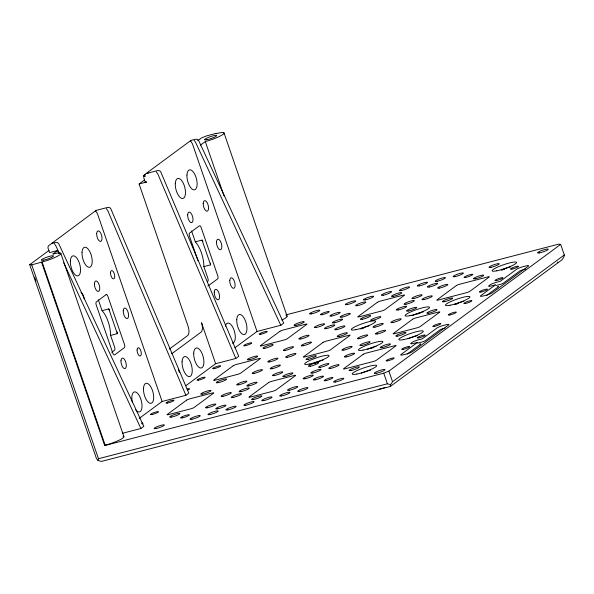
<?xml version="1.0" encoding="UTF-8"?>
<svg xmlns="http://www.w3.org/2000/svg" width="594" height="594" viewBox="0 0 594 594"><rect width="100%" height="100%" fill="white"/><g stroke="black" fill="none" stroke-linecap="round" stroke-linejoin="round"><path stroke-width="0.89" d="M98.121 460.55L98.478 458.724L31.734 264.887L29.7 264.672L96.443 458.509L98.121 460.55L101.359 461.434L390.28 386.501L562.043 259.778L563.944 256.808L564.3 254.989L560.647 244.379L558.612 244.164L285.84 314.917M390.28 386.501L390.637 384.682L392.545 381.712L564.3 254.989M144.728 174.51L143.726 176.626L143.755 175.646L144.728 174.51L190.808 140.511L190.577 140.986M95.664 211.019L95.894 210.536L48.337 245.931L47.914 247.772L49.562 252.599L57.633 250.505L58.539 253.133M29.7 264.672L49.005 250.43M169.253 349.161L187.645 335.595A7.744 3.415 75.5 0 0 188.068 326.21L139.093 183.969L144.29 180.131M197.743 140.689L201.455 137.949L206.601 135.87L216.468 133.316L215.986 133.672A14.197 2.22 -19 0 1 222.98 134.415A14.197 2.22 -19 0 1 205.301 141.558L200.445 145.136M31.734 264.887L42.092 261.969A14.197 2.22 -19 0 0 59.771 254.826A14.197 2.22 -19 0 0 52.777 254.084L57.633 250.505M111.709 352.316L114.486 350.267A2.584 1.136 75.5 0 0 114.627 347.141L110.588 335.417A20.396 8.992 75.5 0 0 102.057 310.64L98.307 299.755M207.9 286.063L217.612 278.898A2.584 1.136 75.5 0 0 217.753 275.772L201.151 227.554A2.584 1.136 75.5 0 0 199.354 225.861L189.635 233.026A2.584 1.136 75.5 0 0 189.493 236.152L197.951 260.699M171.681 353.809L201.106 332.105A7.744 3.415 75.5 0 0 201.529 322.72L215.637 363.706L185.788 385.729M139.241 418.354L162.117 401.477L185.892 395.307L188.81 393.161L110.848 208.798L109.719 207.618L108.034 207.38M234.89 347.787L257.031 331.452L280.806 325.282L283.724 323.136L198.678 140.607L197.475 139.404L195.812 139.196M41.602 262.333L104.693 445.559L105.183 445.203A14.197 2.22 -19 0 0 119.877 439.812A14.197 2.22 -19 0 0 123.025 436.204M122.483 433.278L140.912 428.497L143.83 426.344L58.784 243.822L57.581 242.619L55.925 242.404M215.637 363.706L235.825 358.472L238.743 356.318L160.788 171.956L159.652 170.775L157.967 170.537M407.18 354.091L420.53 344.238A2.584 0.401 -18.9 0 0 419.795 343.985M486.783 295.352L498.44 286.754A2.584 0.401 -18.9 0 0 497.705 286.501M104.693 445.559L383.746 373.181L388.892 371.102L560.647 244.379M191.001 140.399L195.211 139.3M146.896 173.359L157.343 170.641M139.093 183.969L146.718 181.987A2.584 0.401 -19 0 1 145.441 181.853M96.087 210.424L107.41 207.484M55.316 242.515L51.982 243.384L52.628 243.28M191.572 230.947L195.322 241.832L202.049 240.087A20.396 8.992 75.5 0 1 202.977 241.179M195.322 241.832A20.396 8.992 75.5 0 1 203.853 266.609L210.58 264.865A20.396 8.992 75.5 0 0 210.536 263.12M102.057 310.64L108.784 308.895A20.396 8.992 75.5 0 1 109.719 309.986M110.588 335.417L117.315 333.672A20.396 8.992 75.5 0 0 117.278 331.927M525.527 269.134L522.839 269.832A2.584 0.401 -19 0 0 519.624 271.124L503.304 283.167A2.584 0.408 -18.9 0 1 500.089 284.467L496.272 285.454M443.176 328.601L444.965 328.14M98.478 458.724L387.399 383.791L390.637 384.682M147.542 173.248L148.181 173.248M143.577 176.27L144.839 175.49L145.055 174.547L144.55 175.141L144.958 176.76L144.661 175.824L143.763 175.727M194.156 140.422L195.448 142.048L280.806 325.282M54.262 243.637L55.554 245.263L59.4 253.541M156.281 171.777L157.796 173.923L235.825 358.472M106.348 208.62L107.863 210.766L185.892 395.307M190.808 141.327L192.359 143.637L257.031 331.452M95.894 211.353L97.446 213.669L162.117 401.477M63.707 262.793L140.912 428.497M388.892 371.102L392.545 381.712M383.746 373.181L387.399 383.791M223.997 132.87L287.088 316.097M205.301 141.558L224.012 195.909M202.049 240.087L210.58 264.865M203.853 266.609L207.885 278.334A2.584 1.136 75.5 0 1 207.744 281.459M143.681 177.554L145.263 182.135M108.784 308.895L117.315 333.672M60.788 253.289L123.879 436.516M42.092 261.969L105.183 445.203M34.593 277.19L35.974 281.207M225.371 326.195A10.328 4.552 75.5 0 1 233.613 329.009A10.328 4.552 75.5 0 1 232.395 343.169M132.314 402.19A10.328 4.552 75.5 0 1 135.848 392.07A10.328 4.552 75.5 0 1 142.04 406.192A10.328 4.552 75.5 0 1 135.647 409.801M81.051 292.53A5.42 2.391 75.5 0 1 84.177 298.893M286.234 315.793A14.197 2.22 -19 0 1 281.749 320.04M141.431 423.203A4.262 0.668 -19 0 1 142.085 423.975M187.162 389.011A4.262 0.668 -19 0 1 187.964 389.954M384.957 387.518A10.328 1.619 -19 0 1 378.608 389.278M557.61 262.043A10.328 1.619 -19 0 1 557.566 262.503M314.597 363.328A10.328 1.619 -19 0 1 317.07 362.392M361.278 373.203A12.905 2.02 -19 0 1 370.626 370.099M407.907 338.795A12.905 2.02 -19 0 1 417.263 335.692M367.53 349.272A12.905 2.02 -19 0 1 376.143 346.361M370.908 348.426A10.328 1.619 -19 0 1 373.455 347.579M313.691 363.231A12.905 2.02 -19 0 1 323.047 360.127M361.226 328.928A10.328 1.619 -19 0 1 363.699 327.985M501.173 269.988A12.905 2.02 -19 0 1 507.454 267.76M508.241 267.523A12.905 2.02 -19 0 1 510.521 266.884M502.071 270.084A10.328 1.619 -19 0 1 504.544 269.149M454.536 304.395A12.905 2.02 -19 0 1 463.892 301.284M455.435 304.492A10.328 1.619 -19 0 1 457.915 303.549M412.028 315.77A12.905 2.02 -19 0 1 423.515 311.761M417.537 314.026A10.328 1.619 -19 0 1 420.092 313.179M360.328 328.831A12.905 2.02 -19 0 1 366.609 326.596M367.396 326.358A12.905 2.02 -19 0 1 368.941 325.92M443.176 328.601A2.584 0.401 -19 0 0 439.961 329.9L425.386 340.652A2.584 0.408 -18.9 0 1 422.171 341.951L418.362 342.938A2.584 0.401 -19 0 0 417.745 343.117M178.386 369.921A10.328 4.552 75.5 0 1 179.373 372.319M106.088 294.669L96.377 301.834A2.584 1.136 75.5 0 0 96.235 304.96L112.838 353.178A2.584 1.136 75.5 0 0 114.635 354.878L124.354 347.705A2.584 1.136 75.5 0 0 124.495 344.579L107.893 296.361A2.584 1.136 75.5 0 0 106.088 294.669M186.62 400.141L167.189 414.478A2.584 0.401 -19 0 0 168.458 414.612L190.889 408.791A2.584 0.401 -19 0 0 194.104 407.491L213.536 393.161A2.584 0.401 -19 0 0 212.266 393.028L189.835 398.841A2.584 0.401 -19 0 0 186.62 400.141M233.249 365.741L213.818 380.071A2.584 0.401 -19 0 0 215.087 380.205L237.518 374.391A2.584 0.401 -19 0 0 240.733 373.091L260.165 358.754A2.584 0.401 -19 0 0 258.895 358.62L236.464 364.441A2.584 0.401 -19 0 0 233.249 365.741M279.878 331.333L260.447 345.671A2.584 0.401 -19 0 0 261.724 345.805L284.155 339.983A2.584 0.401 -19 0 0 287.37 338.684L306.801 324.354A2.584 0.401 -19 0 0 305.524 324.22L283.093 330.034A2.584 0.401 -19 0 0 279.878 331.333M268.57 382.603L249.138 396.941A2.584 0.401 -19 0 0 250.416 397.074L272.846 391.253A2.584 0.401 -19 0 0 276.062 389.954L295.493 375.623A2.584 0.401 -19 0 0 294.216 375.49L271.785 381.303A2.584 0.401 -19 0 0 268.57 382.603M322.973 342.463L303.549 356.801A2.584 0.401 -19 0 0 304.819 356.935L327.249 351.121A2.584 0.401 -19 0 0 330.464 349.821L349.896 335.484A2.584 0.401 -19 0 0 348.619 335.35L326.188 341.164A2.584 0.401 -19 0 0 322.973 342.463M377.376 302.324L357.952 316.661A2.584 0.401 -19 0 0 359.222 316.795L381.652 310.981A2.584 0.401 -19 0 0 384.867 309.682L404.299 295.344A2.584 0.401 -19 0 0 403.022 295.211L380.591 301.032A2.584 0.401 -19 0 0 377.376 302.324M363.157 354.351L343.726 368.688A2.584 0.401 -19 0 0 344.995 368.822L373.262 361.494A2.584 0.401 -19 0 0 376.477 360.194L395.901 345.857A2.584 0.401 -19 0 0 394.631 345.723L366.372 353.059A2.584 0.401 -19 0 0 363.157 354.351M456.415 285.543L436.984 299.881A2.584 0.401 -19 0 0 438.261 300.015L466.52 292.686A2.584 0.401 -19 0 0 469.735 291.387L489.166 277.049A2.584 0.401 -19 0 0 487.897 276.915L459.63 284.244A2.584 0.401 -19 0 0 456.415 285.543M412.704 319.193L393.273 333.531A2.584 0.401 -19 0 0 394.542 333.665L416.973 327.843A2.584 0.401 -19 0 0 420.188 326.544L439.619 312.214A2.584 0.401 -19 0 0 438.35 312.08L415.919 317.894A2.584 0.401 -19 0 0 412.704 319.193M417.456 342.404L401.136 354.447A5.16 0.809 -19 0 0 402.584 354.974A16.996 2.658 -19 0 0 406.37 354.024A5.16 0.809 -19 0 0 412.8 351.425L448.552 325.044A5.16 0.809 -19 0 0 447.104 324.524A16.996 2.658 -19 0 0 443.317 325.475A5.16 0.809 -19 0 0 436.887 328.074L422.312 338.825L418.503 339.813A5.16 0.809 -19 0 0 412.726 342.003A15.021 2.346 -19 0 0 411.1 343.124A5.16 0.809 -19 0 0 413.647 343.399L417.456 342.404M495.366 284.927L480.798 295.678A5.16 0.809 -19 0 0 482.246 296.198A16.996 2.658 -19 0 0 486.033 295.248A5.16 0.809 -19 0 0 492.463 292.649L528.215 266.275A5.16 0.809 -19 0 0 526.767 265.748A16.996 2.658 -19 0 0 522.98 266.699A5.16 0.809 -19 0 0 516.55 269.297L500.23 281.341L496.413 282.328A5.16 0.809 -19 0 0 490.637 284.519A15.021 2.346 -19 0 0 489.011 285.64A5.16 0.809 -19 0 0 491.557 285.914L495.366 284.927M229.774 280.554A5.42 2.391 75.5 0 0 233.605 288.35A5.42 2.391 75.5 0 0 233.969 280.301A5.42 2.391 75.5 0 0 229.774 280.554M216.491 241.981A5.42 2.391 75.5 0 0 220.322 249.777A5.42 2.391 75.5 0 0 220.686 241.728A5.42 2.391 75.5 0 0 216.491 241.981M203.215 203.4A5.42 2.391 75.5 0 0 207.046 211.197A5.42 2.391 75.5 0 0 207.41 203.155A5.42 2.391 75.5 0 0 203.215 203.4M214.234 292.018A5.42 2.391 75.5 0 0 218.065 299.814A5.42 2.391 75.5 0 0 218.429 291.773A5.42 2.391 75.5 0 0 214.234 292.018M187.667 214.872A5.42 2.391 75.5 0 0 191.498 222.668A5.42 2.391 75.5 0 0 191.862 214.62A5.42 2.391 75.5 0 0 187.667 214.872M236.754 319.721A10.328 4.552 75.5 0 0 244.052 334.571A10.328 4.552 75.5 0 0 244.743 319.245A10.328 4.552 75.5 0 0 236.754 319.721M186.947 175.067A10.328 4.552 75.5 0 0 194.238 189.909A10.328 4.552 75.5 0 0 194.936 174.591A10.328 4.552 75.5 0 0 186.947 175.067M175.289 183.665A10.328 4.552 75.5 0 0 182.581 198.515A10.328 4.552 75.5 0 0 183.279 183.19A10.328 4.552 75.5 0 0 175.289 183.665M70.367 261.078A10.328 4.552 75.5 0 0 77.665 275.92A10.328 4.552 75.5 0 0 78.356 260.603A10.328 4.552 75.5 0 0 70.367 261.078M82.024 252.472A10.328 4.552 75.5 0 0 89.323 267.322A10.328 4.552 75.5 0 0 90.013 251.997A10.328 4.552 75.5 0 0 82.024 252.472M143.488 388.528A10.328 4.552 75.5 0 0 150.787 403.378A10.328 4.552 75.5 0 0 151.477 388.053A10.328 4.552 75.5 0 0 143.488 388.528M96.666 233.635A5.42 2.391 75.5 0 0 100.497 241.431A5.42 2.391 75.5 0 0 100.861 233.39A5.42 2.391 75.5 0 0 96.666 233.635M94.409 283.68A5.42 2.391 75.5 0 0 98.24 291.476A5.42 2.391 75.5 0 0 98.604 283.435A5.42 2.391 75.5 0 0 94.409 283.68M120.968 360.833A5.42 2.391 75.5 0 0 124.799 368.622A5.42 2.391 75.5 0 0 125.163 360.58A5.42 2.391 75.5 0 0 120.968 360.833M123.233 310.788A5.42 2.391 75.5 0 0 127.064 318.584A5.42 2.391 75.5 0 0 127.428 310.536A5.42 2.391 75.5 0 0 123.233 310.788M110.521 272.75A4.262 1.879 75.5 0 0 113.536 278.876A4.262 1.879 75.5 0 0 113.818 272.557A4.262 1.879 75.5 0 0 110.521 272.75M137.088 349.903A4.262 1.879 75.5 0 0 140.095 356.029A4.262 1.879 75.5 0 0 140.384 349.703A4.262 1.879 75.5 0 0 137.088 349.903M322.148 314.672A4.648 0.728 -19 0 0 329.239 311.805A4.648 0.728 -19 0 0 323.27 312.979A4.648 0.728 -19 0 0 322.148 314.672M465.711 277.435A4.648 0.728 -19 0 0 472.802 274.569A4.648 0.728 -19 0 0 466.832 275.75A4.648 0.728 -19 0 0 465.711 277.435M325.816 380.65A4.648 0.728 -19 0 0 332.907 377.784A4.648 0.728 -19 0 0 326.938 378.957A4.648 0.728 -19 0 0 325.816 380.65M182.254 417.886A4.648 0.728 -19 0 0 189.345 415.02A4.648 0.728 -19 0 0 183.375 416.194A4.648 0.728 -19 0 0 182.254 417.886M151.967 414.515A4.262 0.668 -19 0 0 158.457 411.894A4.262 0.668 -19 0 0 152.985 412.971A4.262 0.668 -19 0 0 151.967 414.515M167.508 403.051A4.262 0.668 -19 0 0 174.005 400.423A4.262 0.668 -19 0 0 168.533 401.499A4.262 0.668 -19 0 0 167.508 403.051M198.596 380.115A4.262 0.668 -19 0 0 205.093 377.487A4.262 0.668 -19 0 0 199.621 378.564A4.262 0.668 -19 0 0 198.596 380.115M214.137 368.644A4.262 0.668 -19 0 0 220.634 366.023A4.262 0.668 -19 0 0 215.162 367.099A4.262 0.668 -19 0 0 214.137 368.644M245.225 345.708A4.262 0.668 -19 0 0 251.722 343.087A4.262 0.668 -19 0 0 246.25 344.164A4.262 0.668 -19 0 0 245.225 345.708M260.773 334.244A4.262 0.668 -19 0 0 267.27 331.615A4.262 0.668 -19 0 0 261.791 332.692A4.262 0.668 -19 0 0 260.773 334.244M387.652 360.825A4.262 0.668 -19 0 0 394.149 358.197A4.262 0.668 -19 0 0 388.676 359.273A4.262 0.668 -19 0 0 387.652 360.825M403.2 349.354A4.262 0.668 -19 0 0 409.697 346.733A4.262 0.668 -19 0 0 404.224 347.809A4.262 0.668 -19 0 0 403.2 349.354M418.74 337.889A4.262 0.668 -19 0 0 425.237 335.261A4.262 0.668 -19 0 0 419.765 336.338A4.262 0.668 -19 0 0 418.74 337.889M434.288 326.418A4.262 0.668 -19 0 0 440.785 323.797A4.262 0.668 -19 0 0 435.305 324.873A4.262 0.668 -19 0 0 434.288 326.418M449.829 314.954A4.262 0.668 -19 0 0 456.326 312.325A4.262 0.668 -19 0 0 450.853 313.402A4.262 0.668 -19 0 0 449.829 314.954M465.377 303.482A4.262 0.668 -19 0 0 471.874 300.861A4.262 0.668 -19 0 0 466.394 301.938A4.262 0.668 -19 0 0 465.377 303.482M480.917 292.018A4.262 0.668 -19 0 0 487.414 289.389A4.262 0.668 -19 0 0 481.942 290.466A4.262 0.668 -19 0 0 480.917 292.018M496.458 280.546A4.262 0.668 -19 0 0 502.955 277.925A4.262 0.668 -19 0 0 497.482 279.002A4.262 0.668 -19 0 0 496.458 280.546M512.006 269.082A4.262 0.668 -19 0 0 518.503 266.454A4.262 0.668 -19 0 0 513.03 267.53A4.262 0.668 -19 0 0 512.006 269.082M311.523 313.847A5.42 0.846 -19 0 0 319.787 310.506A5.42 0.846 -19 0 0 312.823 311.872A5.42 0.846 -19 0 0 311.523 313.847M295.975 325.312A5.42 0.846 -19 0 0 304.247 321.97A5.42 0.846 -19 0 0 297.282 323.344A5.42 0.846 -19 0 0 295.975 325.312M264.887 348.247A5.42 0.846 -19 0 0 273.158 344.906A5.42 0.846 -19 0 0 266.194 346.28A5.42 0.846 -19 0 0 264.887 348.247M249.346 359.719A5.42 0.846 -19 0 0 257.618 356.378A5.42 0.846 -19 0 0 250.646 357.744A5.42 0.846 -19 0 0 249.346 359.719M218.258 382.655A5.42 0.846 -19 0 0 226.529 379.314A5.42 0.846 -19 0 0 219.557 380.68A5.42 0.846 -19 0 0 218.258 382.655M202.717 394.119A5.42 0.846 -19 0 0 210.981 390.778A5.42 0.846 -19 0 0 204.017 392.151A5.42 0.846 -19 0 0 202.717 394.119M171.629 417.055A5.42 0.846 -19 0 0 179.893 413.714A5.42 0.846 -19 0 0 172.928 415.087A5.42 0.846 -19 0 0 171.629 417.055M156.081 428.526A5.42 0.846 -19 0 0 164.352 425.185A5.42 0.846 -19 0 0 157.388 426.551A5.42 0.846 -19 0 0 156.081 428.526M347.408 304.536A5.42 0.846 -19 0 0 355.68 301.195A5.42 0.846 -19 0 0 348.715 302.561A5.42 0.846 -19 0 0 347.408 304.536M331.868 316.001A5.42 0.846 -19 0 0 340.139 312.667A5.42 0.846 -19 0 0 333.167 314.033A5.42 0.846 -19 0 0 331.868 316.001M316.327 327.472A5.42 0.846 -19 0 0 324.591 324.131A5.42 0.846 -19 0 0 317.627 325.497A5.42 0.846 -19 0 0 316.327 327.472M300.779 338.936A5.42 0.846 -19 0 0 309.051 335.603A5.42 0.846 -19 0 0 302.079 336.969A5.42 0.846 -19 0 0 300.779 338.936M285.239 350.408A5.42 0.846 -19 0 0 293.503 347.067A5.42 0.846 -19 0 0 286.538 348.44A5.42 0.846 -19 0 0 285.239 350.408M269.691 361.872A5.42 0.846 -19 0 0 277.962 358.538A5.42 0.846 -19 0 0 270.998 359.905A5.42 0.846 -19 0 0 269.691 361.872M254.15 373.344A5.42 0.846 -19 0 0 262.414 370.003A5.42 0.846 -19 0 0 255.45 371.376A5.42 0.846 -19 0 0 254.15 373.344M238.602 384.808A5.42 0.846 -19 0 0 246.874 381.474A5.42 0.846 -19 0 0 239.909 382.84A5.42 0.846 -19 0 0 238.602 384.808M223.062 396.28A5.42 0.846 -19 0 0 231.333 392.938A5.42 0.846 -19 0 0 224.361 394.312A5.42 0.846 -19 0 0 223.062 396.28M207.521 407.751A5.42 0.846 -19 0 0 215.785 404.41A5.42 0.846 -19 0 0 208.821 405.776A5.42 0.846 -19 0 0 207.521 407.751M191.973 419.216A5.42 0.846 -19 0 0 200.245 415.874A5.42 0.846 -19 0 0 193.273 417.248A5.42 0.846 -19 0 0 191.973 419.216M383.301 295.225A5.42 0.846 -19 0 0 391.572 291.884A5.42 0.846 -19 0 0 384.608 293.258A5.42 0.846 -19 0 0 383.301 295.225M336.672 329.633A5.42 0.846 -19 0 0 344.936 326.292A5.42 0.846 -19 0 0 337.971 327.658A5.42 0.846 -19 0 0 336.672 329.633M274.495 375.505A5.42 0.846 -19 0 0 282.766 372.163A5.42 0.846 -19 0 0 275.802 373.529A5.42 0.846 -19 0 0 274.495 375.505M227.866 409.905A5.42 0.846 -19 0 0 236.13 406.571A5.42 0.846 -19 0 0 229.165 407.937A5.42 0.846 -19 0 0 227.866 409.905M419.193 285.914A5.42 0.846 -19 0 0 427.465 282.581A5.42 0.846 -19 0 0 420.493 283.947A5.42 0.846 -19 0 0 419.193 285.914M372.564 320.322A5.42 0.846 -19 0 0 380.828 316.981A5.42 0.846 -19 0 0 373.864 318.354A5.42 0.846 -19 0 0 372.564 320.322M310.387 366.194A5.42 0.846 -19 0 0 318.659 362.852A5.42 0.846 -19 0 0 311.687 364.226A5.42 0.846 -19 0 0 310.387 366.194M263.758 400.601A5.42 0.846 -19 0 0 272.022 397.26A5.42 0.846 -19 0 0 265.058 398.626A5.42 0.846 -19 0 0 263.758 400.601M455.086 276.611A5.42 0.846 -19 0 0 463.35 273.27A5.42 0.846 -19 0 0 456.385 274.636A5.42 0.846 -19 0 0 455.086 276.611M439.538 288.075A5.42 0.846 -19 0 0 447.809 284.734A5.42 0.846 -19 0 0 440.845 286.108A5.42 0.846 -19 0 0 439.538 288.075M423.997 299.547A5.42 0.846 -19 0 0 432.261 296.206A5.42 0.846 -19 0 0 425.297 297.572A5.42 0.846 -19 0 0 423.997 299.547M408.449 311.011A5.42 0.846 -19 0 0 416.721 307.67A5.42 0.846 -19 0 0 409.756 309.043A5.42 0.846 -19 0 0 408.449 311.011M392.909 322.483A5.42 0.846 -19 0 0 401.18 319.141A5.42 0.846 -19 0 0 394.208 320.508A5.42 0.846 -19 0 0 392.909 322.483M377.368 333.947A5.42 0.846 -19 0 0 385.632 330.606A5.42 0.846 -19 0 0 378.668 331.979A5.42 0.846 -19 0 0 377.368 333.947M361.82 345.418A5.42 0.846 -19 0 0 370.092 342.077A5.42 0.846 -19 0 0 363.12 343.443A5.42 0.846 -19 0 0 361.82 345.418M346.28 356.883A5.42 0.846 -19 0 0 354.544 353.549A5.42 0.846 -19 0 0 347.579 354.915A5.42 0.846 -19 0 0 346.28 356.883M330.732 368.354A5.42 0.846 -19 0 0 339.003 365.013A5.42 0.846 -19 0 0 332.039 366.379A5.42 0.846 -19 0 0 330.732 368.354M315.191 379.818A5.42 0.846 -19 0 0 323.455 376.485A5.42 0.846 -19 0 0 316.491 377.851A5.42 0.846 -19 0 0 315.191 379.818M299.643 391.29A5.42 0.846 -19 0 0 307.915 387.949A5.42 0.846 -19 0 0 300.95 389.322A5.42 0.846 -19 0 0 299.643 391.29M490.978 267.3A5.42 0.846 -19 0 0 499.242 263.959A5.42 0.846 -19 0 0 492.278 265.332A5.42 0.846 -19 0 0 490.978 267.3M475.43 278.764A5.42 0.846 -19 0 0 483.702 275.43A5.42 0.846 -19 0 0 476.73 276.797A5.42 0.846 -19 0 0 475.43 278.764M444.342 301.7A5.42 0.846 -19 0 0 452.613 298.366A5.42 0.846 -19 0 0 445.649 299.732A5.42 0.846 -19 0 0 444.342 301.7M428.801 313.172A5.42 0.846 -19 0 0 437.065 309.83A5.42 0.846 -19 0 0 430.101 311.204A5.42 0.846 -19 0 0 428.801 313.172M397.713 336.107A5.42 0.846 -19 0 0 405.977 332.766A5.42 0.846 -19 0 0 399.012 334.14A5.42 0.846 -19 0 0 397.713 336.107M382.172 347.579A5.42 0.846 -19 0 0 390.436 344.238A5.42 0.846 -19 0 0 383.472 345.604A5.42 0.846 -19 0 0 382.172 347.579M351.084 370.515A5.42 0.846 -19 0 0 359.348 367.174A5.42 0.846 -19 0 0 352.383 368.54A5.42 0.846 -19 0 0 351.084 370.515M335.536 381.979A5.42 0.846 -19 0 0 343.807 378.638A5.42 0.846 -19 0 0 336.835 380.012A5.42 0.846 -19 0 0 335.536 381.979M357.588 305.613A5.42 0.846 -19 0 0 365.852 302.272A5.42 0.846 -19 0 0 358.887 303.645A5.42 0.846 -19 0 0 357.588 305.613M393.473 296.302A5.42 0.846 -19 0 0 401.744 292.968A5.42 0.846 -19 0 0 394.78 294.334A5.42 0.846 -19 0 0 393.473 296.302M429.365 286.999A5.42 0.846 -19 0 0 437.637 283.657A5.42 0.846 -19 0 0 430.665 285.023A5.42 0.846 -19 0 0 429.365 286.999M342.04 317.085A5.42 0.846 -19 0 0 350.312 313.743A5.42 0.846 -19 0 0 343.347 315.11A5.42 0.846 -19 0 0 342.04 317.085M413.825 298.463A5.42 0.846 -19 0 0 422.089 295.121A5.42 0.846 -19 0 0 415.124 296.495A5.42 0.846 -19 0 0 413.825 298.463M326.5 328.549A5.42 0.846 -19 0 0 334.764 325.208A5.42 0.846 -19 0 0 327.799 326.581A5.42 0.846 -19 0 0 326.5 328.549M362.392 319.245A5.42 0.846 -19 0 0 370.656 315.904A5.42 0.846 -19 0 0 363.691 317.27A5.42 0.846 -19 0 0 362.392 319.245M398.277 309.934A5.42 0.846 -19 0 0 406.548 306.593A5.42 0.846 -19 0 0 399.584 307.959A5.42 0.846 -19 0 0 398.277 309.934M248.782 385.892A5.42 0.846 -19 0 0 257.046 382.551A5.42 0.846 -19 0 0 250.081 383.917A5.42 0.846 -19 0 0 248.782 385.892M284.667 376.581A5.42 0.846 -19 0 0 292.939 373.24A5.42 0.846 -19 0 0 285.974 374.614A5.42 0.846 -19 0 0 284.667 376.581M320.56 367.27A5.42 0.846 -19 0 0 328.831 363.936A5.42 0.846 -19 0 0 321.859 365.303A5.42 0.846 -19 0 0 320.56 367.27M233.234 397.356A5.42 0.846 -19 0 0 241.506 394.022A5.42 0.846 -19 0 0 234.533 395.389A5.42 0.846 -19 0 0 233.234 397.356M305.019 378.742A5.42 0.846 -19 0 0 313.283 375.401A5.42 0.846 -19 0 0 306.318 376.774A5.42 0.846 -19 0 0 305.019 378.742M217.694 408.828A5.42 0.846 -19 0 0 225.958 405.487A5.42 0.846 -19 0 0 218.993 406.86A5.42 0.846 -19 0 0 217.694 408.828M253.586 399.517A5.42 0.846 -19 0 0 261.85 396.176A5.42 0.846 -19 0 0 254.885 397.549A5.42 0.846 -19 0 0 253.586 399.517M289.471 390.206A5.42 0.846 -19 0 0 297.743 386.872A5.42 0.846 -19 0 0 290.778 388.238A5.42 0.846 -19 0 0 289.471 390.206M303.185 345.753A5.42 0.846 -19 0 0 311.449 342.411A5.42 0.846 -19 0 0 304.484 343.785A5.42 0.846 -19 0 0 303.185 345.753M339.07 336.442A5.42 0.846 -19 0 0 347.342 333.108A5.42 0.846 -19 0 0 340.377 334.474A5.42 0.846 -19 0 0 339.07 336.442M374.963 327.138A5.42 0.846 -19 0 0 383.234 323.797A5.42 0.846 -19 0 0 376.262 325.163A5.42 0.846 -19 0 0 374.963 327.138M287.637 357.224A5.42 0.846 -19 0 0 295.909 353.883A5.42 0.846 -19 0 0 288.936 355.249A5.42 0.846 -19 0 0 287.637 357.224M359.422 338.602A5.42 0.846 -19 0 0 367.686 335.261A5.42 0.846 -19 0 0 360.721 336.635A5.42 0.846 -19 0 0 359.422 338.602M272.097 368.688A5.42 0.846 -19 0 0 280.361 365.347A5.42 0.846 -19 0 0 273.396 366.721A5.42 0.846 -19 0 0 272.097 368.688M307.989 359.377A5.42 0.846 -19 0 0 316.253 356.044A5.42 0.846 -19 0 0 309.288 357.41A5.42 0.846 -19 0 0 307.989 359.377M343.874 350.074A5.42 0.846 -19 0 0 352.145 346.733A5.42 0.846 -19 0 0 345.181 348.099A5.42 0.846 -19 0 0 343.874 350.074M365.355 299.881A5.42 0.846 -19 0 0 373.626 296.54A5.42 0.846 -19 0 0 366.661 297.913A5.42 0.846 -19 0 0 365.355 299.881M401.247 290.57A5.42 0.846 -19 0 0 409.518 287.229A5.42 0.846 -19 0 0 402.546 288.602A5.42 0.846 -19 0 0 401.247 290.57M437.139 281.259A5.42 0.846 -19 0 0 445.403 277.925A5.42 0.846 -19 0 0 438.439 279.291A5.42 0.846 -19 0 0 437.139 281.259M334.274 322.817A5.42 0.846 -19 0 0 342.538 319.475A5.42 0.846 -19 0 0 335.573 320.849A5.42 0.846 -19 0 0 334.274 322.817M406.051 304.202A5.42 0.846 -19 0 0 414.322 300.861A5.42 0.846 -19 0 0 407.35 302.227A5.42 0.846 -19 0 0 406.051 304.202M241.008 391.624A5.42 0.846 -19 0 0 249.272 388.283A5.42 0.846 -19 0 0 242.307 389.657A5.42 0.846 -19 0 0 241.008 391.624M312.786 373.01A5.42 0.846 -19 0 0 321.057 369.668A5.42 0.846 -19 0 0 314.092 371.035A5.42 0.846 -19 0 0 312.786 373.01M209.92 414.56A5.42 0.846 -19 0 0 218.191 411.219A5.42 0.846 -19 0 0 211.219 412.592A5.42 0.846 -19 0 0 209.92 414.56M245.812 405.249A5.42 0.846 -19 0 0 254.076 401.915A5.42 0.846 -19 0 0 247.111 403.281A5.42 0.846 -19 0 0 245.812 405.249M281.704 395.946A5.42 0.846 -19 0 0 289.969 392.604A5.42 0.846 -19 0 0 283.004 393.971A5.42 0.846 -19 0 0 281.704 395.946M496.74 270.827A12.905 2.02 -19 0 0 516.431 262.875A12.905 2.02 -19 0 0 499.844 266.134A12.905 2.02 -19 0 0 496.74 270.827M450.111 305.227A12.905 2.02 -19 0 0 469.795 297.275A12.905 2.02 -19 0 0 453.207 300.534A12.905 2.02 -19 0 0 450.111 305.227M409.734 315.704A12.905 2.02 -19 0 0 429.417 307.751A12.905 2.02 -19 0 0 412.83 311.011A12.905 2.02 -19 0 0 409.734 315.704M355.903 329.663A12.905 2.02 -19 0 0 375.586 321.71A12.905 2.02 -19 0 0 358.999 324.97A12.905 2.02 -19 0 0 355.903 329.663M356.853 374.034A12.905 2.02 -19 0 0 376.537 366.082A12.905 2.02 -19 0 0 359.949 369.342A12.905 2.02 -19 0 0 356.853 374.034M403.482 339.634A12.905 2.02 -19 0 0 423.166 331.682A12.905 2.02 -19 0 0 406.578 334.942A12.905 2.02 -19 0 0 403.482 339.634M363.105 350.104A12.905 2.02 -19 0 0 382.788 342.151A12.905 2.02 -19 0 0 366.201 345.411A12.905 2.02 -19 0 0 363.105 350.104M309.266 364.07A12.905 2.02 -19 0 0 328.95 356.118A12.905 2.02 -19 0 0 312.37 359.377A12.905 2.02 -19 0 0 309.266 364.07M376.366 373.299A5.68 0.891 -19 0 0 385.023 369.795A5.68 0.891 -19 0 0 377.725 371.228A5.68 0.891 -19 0 0 376.366 373.299M539.575 252.881A5.68 0.891 -19 0 0 548.232 249.383A5.68 0.891 -19 0 0 540.934 250.817A5.68 0.891 -19 0 0 539.575 252.881M206.846 139.724A6.452 1.01 -19 0 0 216.691 135.744A6.452 1.01 -19 0 0 208.397 137.377A6.452 1.01 -19 0 0 206.846 139.724M43.637 260.135A6.452 1.01 -19 0 0 53.482 256.163A6.452 1.01 -19 0 0 45.189 257.789A6.452 1.01 -19 0 0 43.637 260.135M193.711 353.192A10.328 4.552 75.5 0 0 201.01 368.042A10.328 4.552 75.5 0 0 201.7 352.717A10.328 4.552 75.5 0 0 193.711 353.192M182.054 361.791A10.328 4.552 75.5 0 0 189.352 376.641A10.328 4.552 75.5 0 0 190.043 361.323A10.328 4.552 75.5 0 0 182.054 361.791"/></g></svg>
